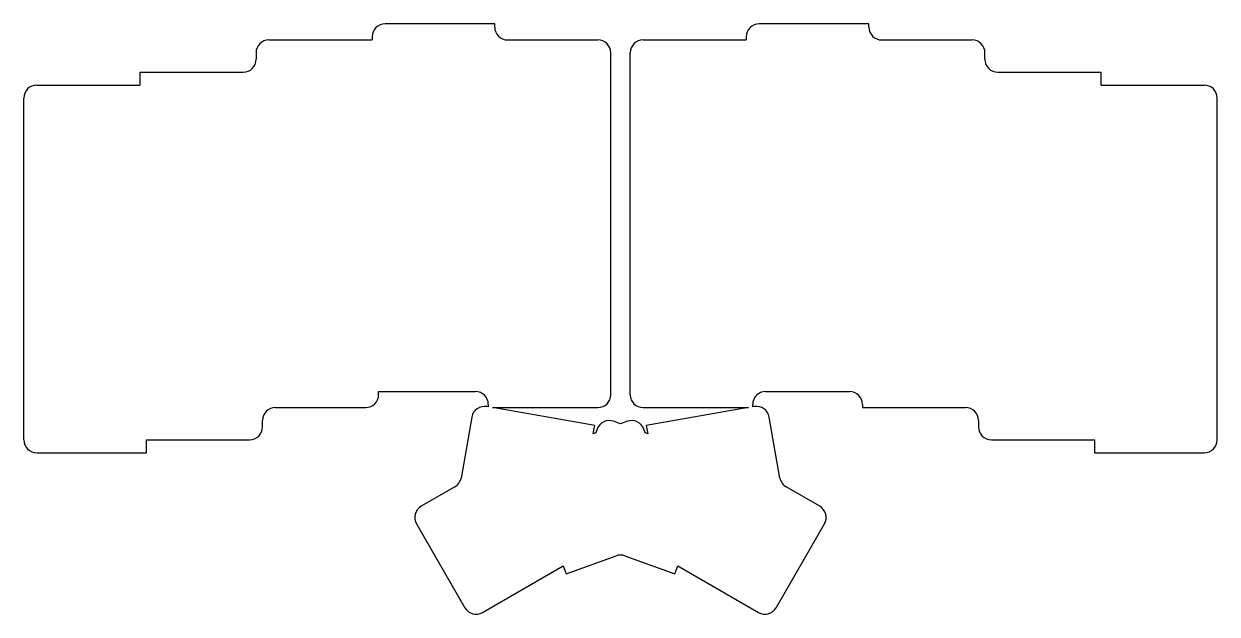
# Model space of a CAD drawing. Header units: millimetres. Extents: x 90 to 276, y -135 to -43.
import ezdxf

# ---------------------------------------------------------------- set-up
doc = ezdxf.new("R2010")
doc.units = ezdxf.units.MM

msp = doc.modelspace()

# ---------------------------------------------------------------- linework, layer by layer
for p, q in [((163.5, -43), (146.5, -43)), ((163.5, -43.5), (163.5, -43)), ((221.5, -43), (204.5, -43)), ((221.5, -43.5), (221.5, -43)), ((128.5, -45.5), (144.5, -45.5)), ((144.5, -45), (144.5, -45.5)), ((165.5, -45.5), (179.5, -45.5)), ((186.5, -45.5), (202.5, -45.5)), ((202.5, -45), (202.5, -45.5)), ((223.5, -45.5), (237.5, -45.5)), ((126.5, -47.5), (126.5, -48.5)), ((181.5, -100.5), (181.5, -47.5)), ((184.5, -100.5), (184.5, -47.5)), ((239.5, -48.5), (239.5, -47.5)), ((108.5, -50.5), (124.5, -50.5)), ((108.5, -50.5), (108.5, -52.5)), ((241.5, -50.5), (257.5, -50.5)), ((257.5, -52.5), (257.5, -50.5)), ((92.5, -52.5), (108.5, -52.5)), ((257.5, -52.5), (273.5, -52.5)), ((90.5, -107.5), (90.5, -54.5)), ((275.5, -107.5), (275.5, -54.5)), ((145.5, -100.5), (145.5, -100)), ((145.5, -100), (160.5, -100)), ((205.5, -100), (218.5, -100)), ((129.5, -102.5), (143.5, -102.5)), ((162.5, -102.38), (162.26, -102.34)), ((162.5, -102), (162.5, -102.38)), ((163.16, -102.5), (179.5, -102.5)), ((179.01, -105.29), (163.16, -102.5)), ((186.5, -102.5), (202.84, -102.5)), ((202.84, -102.5), (186.99, -105.29)), ((203.5, -102.38), (203.5, -102)), ((203.74, -102.34), (203.5, -102.38)), ((220.5, -102), (220.5, -102.5)), ((220.5, -102.5), (236.5, -102.5)), ((127.5, -105.5), (127.5, -104.5)), ((159.95, -103.96), (158.28, -113.42)), ((178.78, -106.56), (179.01, -105.29)), ((183, -105.02), (181.93, -104.63)), ((184.07, -104.63), (183, -105.02)), ((186.99, -105.29), (187.22, -106.56)), ((207.72, -113.42), (206.05, -103.96)), ((238.5, -104.5), (238.5, -105.5)), ((179.15, -106.43), (178.78, -106.56)), ((179.36, -105.83), (179.15, -106.43)), ((186.85, -106.43), (186.64, -105.83)), ((187.22, -106.56), (186.85, -106.43)), ((109.5, -109.5), (109.5, -107.5)), ((109.5, -107.5), (125.5, -107.5)), ((240.5, -107.5), (256.5, -107.5)), ((256.5, -107.5), (256.5, -109.5)), ((92.5, -109.5), (109.5, -109.5)), ((256.5, -109.5), (273.5, -109.5)), ((157.31, -114.8), (152.11, -117.8)), ((213.89, -117.8), (208.69, -114.8)), ((151.38, -120.54), (158.88, -133.53)), ((207.12, -133.53), (214.62, -120.54)), ((174.6, -128.3), (182.32, -125.49)), ((183.68, -125.49), (191.4, -128.3)), ((161.61, -134.26), (174.13, -127.03)), ((174.13, -127.03), (174.6, -128.3)), ((191.4, -128.3), (191.87, -127.03)), ((191.87, -127.03), (204.39, -134.26))]:
    msp.add_line(p, q)
for centre, start, end in [((146.5, -45), 90, 180), ((165.5, -43.5), 180, 270), ((204.5, -45), 90, 180), ((223.5, -43.5), 180, 270), ((128.5, -47.5), 90, 180), ((179.5, -47.5), 0, 90), ((186.5, -47.5), 90, 180), ((237.5, -47.5), 0, 90), ((124.5, -48.5), 270, 0), ((241.5, -48.5), 180, 270), ((92.5, -54.5), 90, 180), ((273.5, -54.5), 0, 90), ((143.5, -100.5), 270, 0), ((160.5, -102), 0, 90), ((179.5, -100.5), 270, 0), ((186.5, -100.5), 180, 270), ((205.5, -102), 90, 180), ((218.5, -102), 0, 90), ((129.5, -104.5), 90, 180), ((161.92, -104.31), 80, 170), ((204.08, -104.31), 10, 100), ((236.5, -104.5), 0, 90), ((181.24, -106.51), 70, 160), ((184.76, -106.51), 20, 110), ((125.5, -105.5), 270, 0), ((240.5, -105.5), 180, 270), ((92.5, -107.5), 180, 270), ((273.5, -107.5), 270, 0), ((156.31, -113.07), 300, 350), ((209.69, -113.07), 190, 240), ((153.11, -119.54), 120, 210), ((212.89, -119.54), 330, 60), ((183, -127.37), 70, 110), ((160.61, -132.53), 210, 300), ((205.39, -132.53), 240, 330)]:
    msp.add_arc(centre, 2, start, end)

doc.saveas('drawing.dxf')
